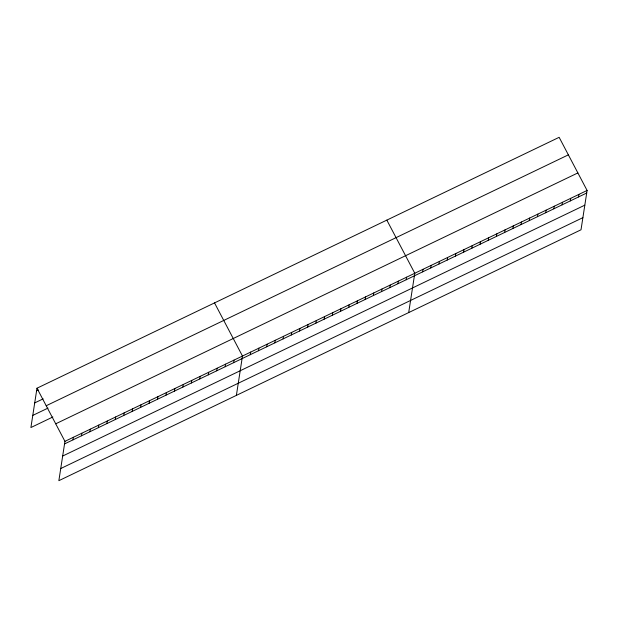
<?xml version="1.0" encoding="UTF-8"?>
<svg xmlns="http://www.w3.org/2000/svg" width="618" height="618" viewBox="0 0 618 618"><rect width="100%" height="100%" fill="white"/><g stroke="black" fill="none" stroke-linecap="round" stroke-linejoin="round"><path stroke-width="0.93" d="M36.987 388.212L64.944 441.345L58.857 480.68L581.013 229.788L587.1 190.46L559.143 137.32L36.987 388.212L30.9 427.54L52.878 416.98M73.001 439.854L73.395 437.281M81.452 435.79L81.854 433.218M89.911 431.727L90.305 429.155M98.362 427.664L98.764 425.099M106.814 423.608L107.215 421.036M115.272 419.545L115.666 416.972M123.724 415.481L124.125 412.909M132.175 411.418L132.576 408.846M140.634 407.355L141.028 404.782M149.085 403.299L149.486 400.727M157.544 399.236L157.938 396.663M165.995 395.172L166.389 392.6M174.446 391.109L174.848 388.537M182.905 387.046L183.299 384.473M191.356 382.982L191.758 380.418M199.807 378.927L200.209 376.354M208.266 374.863L208.66 372.291M216.717 370.8L217.119 368.228M225.168 366.737L225.57 364.164M233.627 362.673L234.021 360.101M236.385 395.373L242.48 356.045L214.523 302.905M250.282 354.67L250.684 352.098M258.486 350.73L258.888 348.158M266.698 346.783L267.092 344.218M274.902 342.843L275.296 340.271M283.106 338.903L283.507 336.331M291.31 334.956L291.711 332.384M299.514 331.016L299.915 328.444M307.725 327.076L308.119 324.504M315.929 323.129L316.323 320.557M324.133 319.189L324.527 316.617M332.337 315.25L332.739 312.677M340.541 311.302L340.943 308.73M348.745 307.362L349.147 304.79M356.957 303.415L357.351 300.85M365.161 299.475L365.555 296.903M373.365 295.535L373.759 292.963M381.569 291.588L381.97 289.023M389.773 287.648L390.174 285.076M397.977 283.708L398.378 281.136M406.188 279.761L406.582 277.188M408.699 312.584L414.786 273.249L386.837 220.116M422.596 271.881L422.998 269.309M430.8 267.934L431.202 265.361M439.004 263.994L439.406 261.422M447.208 260.054L447.61 257.482M455.42 256.107L455.814 253.534M463.624 252.167L464.018 249.595M471.828 248.22L472.229 245.655M480.031 244.28L480.433 241.708M488.235 240.34L488.637 237.768M496.447 236.393L496.841 233.828M504.651 232.453L505.045 229.881M512.855 228.513L513.249 225.941M521.059 224.566L521.461 221.993M529.263 220.626L529.665 218.054M537.467 216.686L537.869 214.114M545.679 212.739L546.073 210.166M553.882 208.799L554.276 206.227M562.086 204.859L562.48 202.287M570.29 200.912L570.692 198.339M578.494 196.972L578.896 194.4M36.593 390.777L38.285 389.966M34.716 402.913L43.167 398.849M46.211 405.74L568.367 154.855M32.777 415.412L47.995 408.096M55.72 423.809L577.876 172.924M64.944 441.345L587.1 190.46M64.55 443.917L586.698 193.025M62.665 456.045L584.821 205.161M60.734 468.544L582.89 217.66"/></g></svg>
